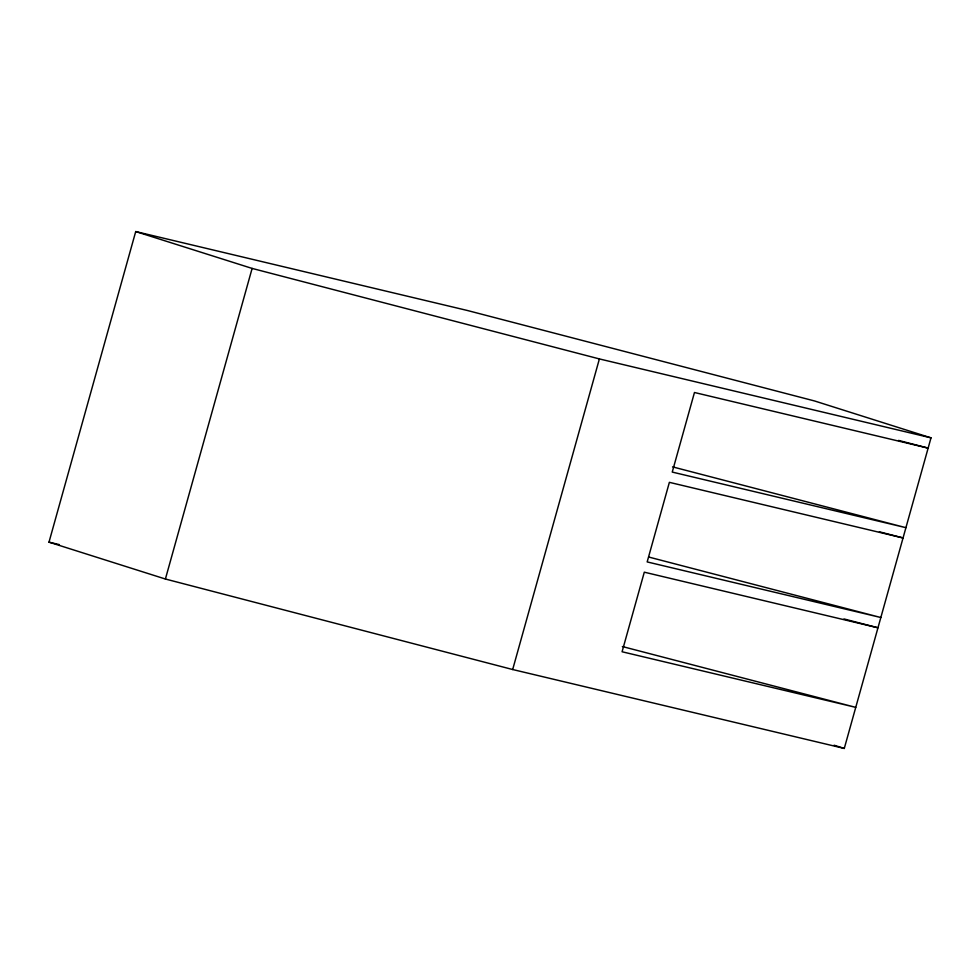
<?xml version="1.0" encoding="UTF-8"?>
<svg xmlns="http://www.w3.org/2000/svg" width="980" height="980" viewBox="0 0 980 980"><rect width="100%" height="100%" fill="white"/><g stroke="black" fill="none" stroke-linecap="round" stroke-linejoin="round"><path stroke-width="1.47" d="M49 542.148L135.718 231.562L467.325 310.476L814.601 400.979L931 437.852L844.282 748.438L512.675 669.524L165.4 579.021L49 542.148L59.413 544.635M165.4 579.021L252.117 268.422L135.718 231.562M512.675 669.524L599.393 358.925L931 437.852M252.117 268.422L599.393 358.925M898.587 440.412L928.134 448.117L694.465 392.502L672.243 472.078L905.912 527.681L672.537 466.86M879.415 531.797L903.046 537.959L669.377 482.344L647.168 561.92L880.836 617.523L648.932 557.093M843.988 618.944L877.97 627.788L644.301 572.185L622.08 651.761L855.748 707.364L622.361 646.543M834.103 745.217L844.282 748.438"/></g></svg>
